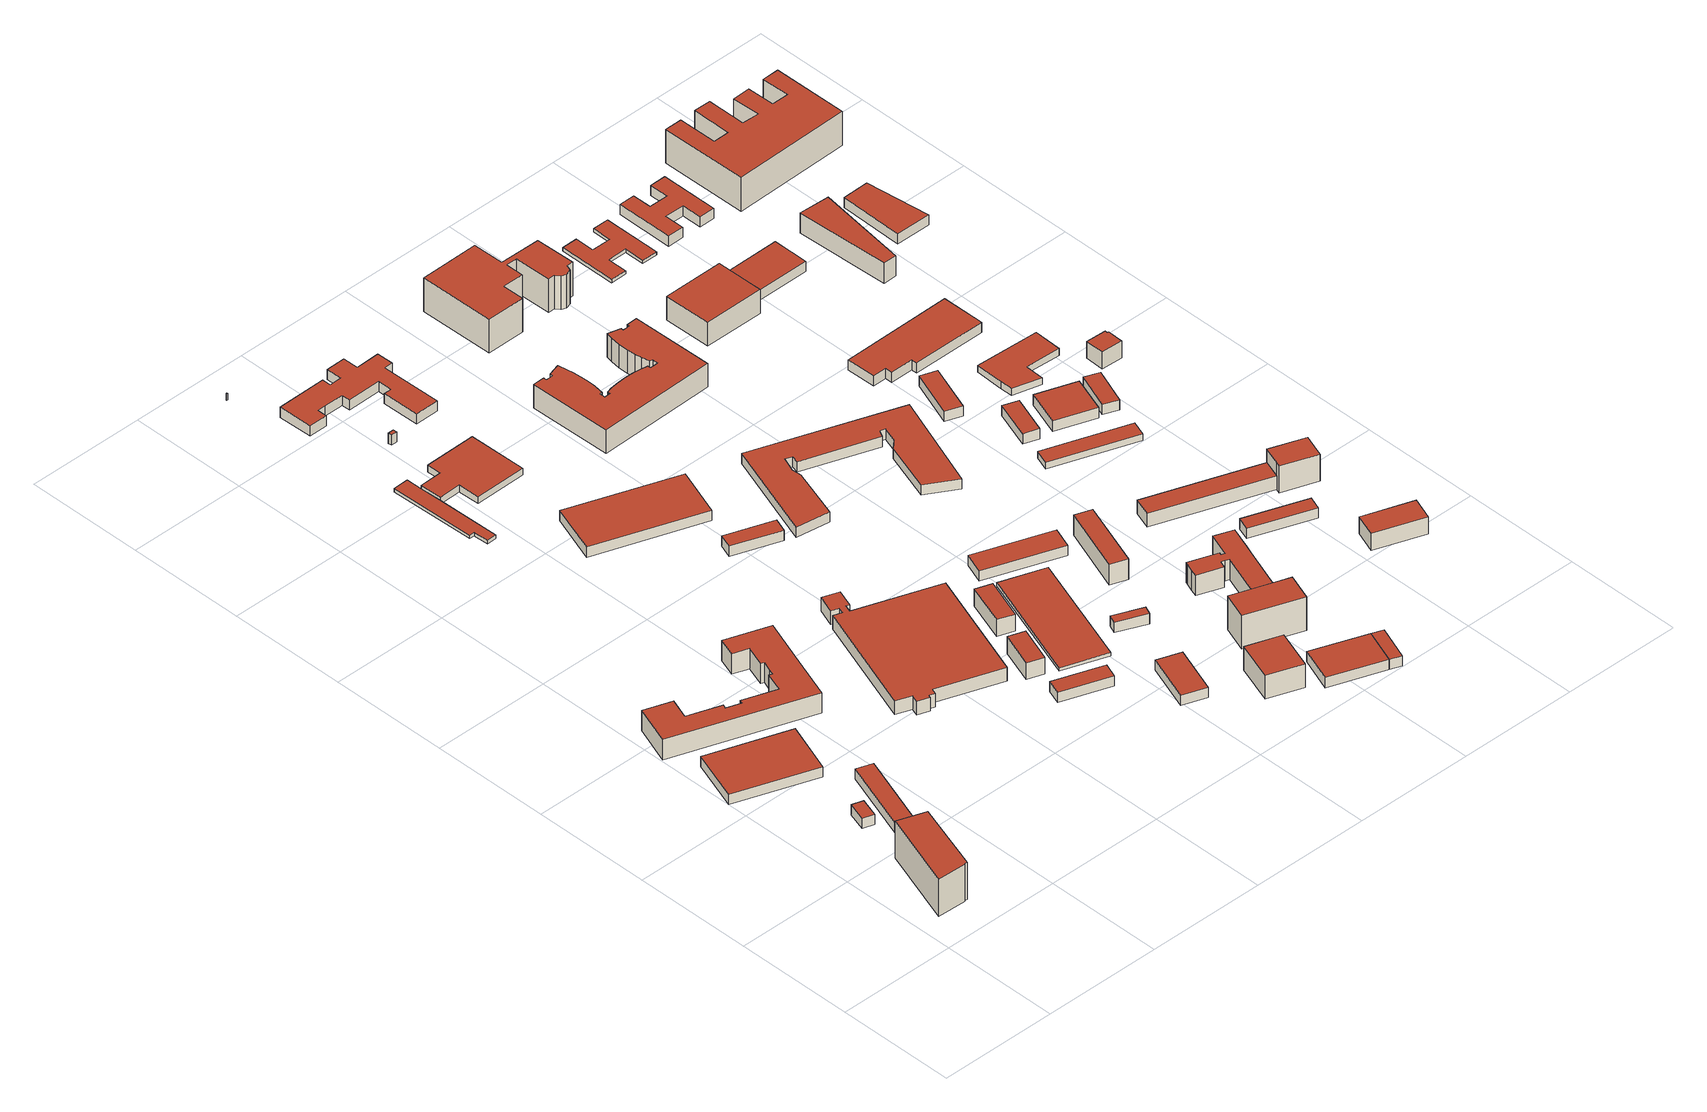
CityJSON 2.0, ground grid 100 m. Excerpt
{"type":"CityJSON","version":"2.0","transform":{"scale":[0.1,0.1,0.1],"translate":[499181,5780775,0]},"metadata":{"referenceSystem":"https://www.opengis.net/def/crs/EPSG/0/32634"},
"CityObjects":{
"building1":{"type":"Building","attributes":{"name":"ID_82","measuredHeight":33,"south_window_area_ratio":25,"walls_U_value":0.74,"west_window_area_ratio":25,"north_window_area_ratio":25,"air_change_rate":0.42,"heating_system":"Boiler","windows_U_value":2.85,"cooling_system":"Off","east_window_area_ratio":25},"geometry":[{"type":"MultiSurface","lod":"2","boundaries":[[[0,1,2,3,4,5]],[[6,7,8,9,10,11]],[[6,0,5,11]],[[7,1,0,6]],[[8,2,1,7]],[[9,3,2,8]],[[10,4,3,9]],[[11,5,4,10]]],"semantics":{"surfaces":[{"type":"RoofSurface"},{"type":"GroundSurface"},{"type":"WallSurface"}],"values":[0,1,2,2,2,2,2,2]}}]},
"building2":{"type":"Building","attributes":{"measuredHeight":9,"south_window_area_ratio":25,"walls_U_value":0.74,"west_window_area_ratio":25,"north_window_area_ratio":25,"air_change_rate":0.42,"heating_system":"Boiler","windows_U_value":2.85,"cooling_system":"Off","east_window_area_ratio":25},"geometry":[{"type":"MultiSurface","lod":"2","boundaries":[[[12,13,14,15]],[[16,17,18,19]],[[16,12,15,19]],[[17,13,12,16]],[[18,14,13,17]],[[19,15,14,18]]],"semantics":{"surfaces":[{"type":"RoofSurface"},{"type":"GroundSurface"},{"type":"WallSurface"}],"values":[0,1,2,2,2,2]}}]},
"building3":{"type":"Building","attributes":{"name":"ID_73","measuredHeight":9,"south_window_area_ratio":25,"walls_U_value":0.74,"west_window_area_ratio":25,"north_window_area_ratio":25,"air_change_rate":0.42,"heating_system":"Boiler","windows_U_value":2.85,"cooling_system":"Off","east_window_area_ratio":25},"geometry":[{"type":"MultiSurface","lod":"2","boundaries":[[[20,21,22,23]],[[24,25,26,27]],[[24,20,23,27]],[[25,21,20,24]],[[26,22,21,25]],[[27,23,22,26]]],"semantics":{"surfaces":[{"type":"RoofSurface"},{"type":"GroundSurface"},{"type":"WallSurface"}],"values":[0,1,2,2,2,2]}}]},
"building4":{"type":"Building","attributes":{"measuredHeight":9,"south_window_area_ratio":25,"walls_U_value":0.74,"west_window_area_ratio":25,"north_window_area_ratio":25,"air_change_rate":0.42,"heating_system":"Boiler","windows_U_value":2.85,"cooling_system":"Off","east_window_area_ratio":25},"geometry":[{"type":"MultiSurface","lod":"2","boundaries":[[[28,29,30,31]],[[32,33,34,35]],[[32,28,31,35]],[[33,29,28,32]],[[34,30,29,33]],[[35,31,30,34]]],"semantics":{"surfaces":[{"type":"RoofSurface"},{"type":"GroundSurface"},{"type":"WallSurface"}],"values":[0,1,2,2,2,2]}}]},
"building5":{"type":"Building","attributes":{"name":"ID_34","measuredHeight":18,"south_window_area_ratio":25,"walls_U_value":0.74,"west_window_area_ratio":25,"north_window_area_ratio":25,"air_change_rate":0.42,"heating_system":"Boiler","windows_U_value":2.85,"cooling_system":"Off","east_window_area_ratio":25},"geometry":[{"type":"MultiSurface","lod":"2","boundaries":[[[36,37,38,39,40,41,42,43,44,45,46,47,48,49,50,51,52,53,54,55]],[[56,57,58,59,60,61,62,63,64,65,66,67,68,69,70,71,72,73,74,75]],[[56,36,55,75]],[[57,37,36,56]],[[58,38,37,57]],[[59,39,38,58]],[[60,40,39,59]],[[61,41,40,60]],[[62,42,41,61]],[[63,43,42,62]],[[64,44,43,63]],[[65,45,44,64]],[[66,46,45,65]],[[67,47,46,66]],[[68,48,47,67]],[[69,49,48,68]],[[70,50,49,69]],[[71,51,50,70]],[[72,52,51,71]],[[73,53,52,72]],[[74,54,53,73]],[[75,55,54,74]]],"semantics":{"surfaces":[{"type":"RoofSurface"},{"type":"GroundSurface"},{"type":"WallSurface"}],"values":[0,1,2,2,2,2,2,2,2,2,2,2,2,2,2,2,2,2,2,2,2,2]}}]},
"building6":{"type":"Building","attributes":{"name":"ID_31","measuredHeight":3,"south_window_area_ratio":25,"walls_U_value":0.74,"west_window_area_ratio":25,"north_window_area_ratio":25,"air_change_rate":0.42,"heating_system":"Boiler","windows_U_value":2.85,"cooling_system":"Off","east_window_area_ratio":25},"geometry":[{"type":"MultiSurface","lod":"2","boundaries":[[[76,77,78,79,80,81,82,83]],[[84,85,86,87,88,89,90,91]],[[84,76,83,91]],[[85,77,76,84]],[[86,78,77,85]],[[87,79,78,86]],[[88,80,79,87]],[[89,81,80,88]],[[90,82,81,89]],[[91,83,82,90]]],"semantics":{"surfaces":[{"type":"RoofSurface"},{"type":"GroundSurface"},{"type":"WallSurface"}],"values":[0,1,2,2,2,2,2,2,2,2]}}]},
"building7":{"type":"Building","attributes":{"name":"ID_94","measuredHeight":12,"south_window_area_ratio":25,"walls_U_value":0.74,"west_window_area_ratio":25,"north_window_area_ratio":25,"air_change_rate":0.42,"heating_system":"Boiler","windows_U_value":2.85,"cooling_system":"Off","east_window_area_ratio":25},"geometry":[{"type":"MultiSurface","lod":"2","boundaries":[[[92,93,94,95,96,97,98,99,100,101,102,103,104,105,106,107,108,109]],[[110,111,112,113,114,115,116,117,118,119,120,121,122,123,124,125,126,127]],[[110,92,109,127]],[[111,93,92,110]],[[112,94,93,111]],[[113,95,94,112]],[[114,96,95,113]],[[115,97,96,114]],[[116,98,97,115]],[[117,99,98,116]],[[118,100,99,117]],[[119,101,100,118]],[[120,102,101,119]],[[121,103,102,120]],[[122,104,103,121]],[[123,105,104,122]],[[124,106,105,123]],[[125,107,106,124]],[[126,108,107,125]],[[127,109,108,126]]],"semantics":{"surfaces":[{"type":"RoofSurface"},{"type":"GroundSurface"},{"type":"WallSurface"}],"values":[0,1,2,2,2,2,2,2,2,2,2,2,2,2,2,2,2,2,2,2]}}]},
"building8":{"type":"Building","attributes":{"measuredHeight":6,"south_window_area_ratio":25,"walls_U_value":0.74,"west_window_area_ratio":25,"north_window_area_ratio":25,"air_change_rate":0.42,"heating_system":"Boiler","windows_U_value":2.85,"cooling_system":"Off","east_window_area_ratio":25},"geometry":[{"type":"MultiSurface","lod":"2","boundaries":[[[128,129,130,131]],[[132,133,134,135]],[[132,128,131,135]],[[133,129,128,132]],[[134,130,129,133]],[[135,131,130,134]]],"semantics":{"surfaces":[{"type":"RoofSurface"},{"type":"GroundSurface"},{"type":"WallSurface"}],"values":[0,1,2,2,2,2]}}]},
"building9":{"type":"Building","attributes":{"name":"ID_30","measuredHeight":6,"south_window_area_ratio":25,"walls_U_value":0.74,"west_window_area_ratio":25,"north_window_area_ratio":25,"air_change_rate":0.42,"heating_system":"Boiler","windows_U_value":2.85,"cooling_system":"Off","east_window_area_ratio":25},"geometry":[{"type":"MultiSurface","lod":"2","boundaries":[[[136,137,138,139,140,141,142,143]],[[144,145,146,147,148,149,85,84]],[[144,136,143,84]],[[145,137,136,144]],[[146,138,137,145]],[[147,139,138,146]],[[148,140,139,147]],[[149,141,140,148]],[[85,142,141,149]],[[84,143,142,85]]],"semantics":{"surfaces":[{"type":"RoofSurface"},{"type":"GroundSurface"},{"type":"WallSurface"}],"values":[0,1,2,2,2,2,2,2,2,2]}}]},
"building10":{"type":"Building","attributes":{"name":"ID_95","measuredHeight":9,"south_window_area_ratio":25,"walls_U_value":0.74,"west_window_area_ratio":25,"north_window_area_ratio":25,"air_change_rate":0.42,"heating_system":"Boiler","windows_U_value":2.85,"cooling_system":"Off","east_window_area_ratio":25},"geometry":[{"type":"MultiSurface","lod":"2","boundaries":[[[150,151,152,153]],[[154,155,156,157]],[[154,150,153,157]],[[155,151,150,154]],[[156,152,151,155]],[[157,153,152,156]]],"semantics":{"surfaces":[{"type":"RoofSurface"},{"type":"GroundSurface"},{"type":"WallSurface"}],"values":[0,1,2,2,2,2]}}]},
"building11":{"type":"Building","attributes":{"measuredHeight":9,"south_window_area_ratio":25,"walls_U_value":0.74,"west_window_area_ratio":25,"north_window_area_ratio":25,"air_change_rate":0.42,"heating_system":"Boiler","windows_U_value":2.85,"cooling_system":"Off","east_window_area_ratio":25},"geometry":[{"type":"MultiSurface","lod":"2","boundaries":[[[158,159,160,161]],[[162,163,164,165]],[[162,158,161,165]],[[163,159,158,162]],[[164,160,159,163]],[[165,161,160,164]]],"semantics":{"surfaces":[{"type":"RoofSurface"},{"type":"GroundSurface"},{"type":"WallSurface"}],"values":[0,1,2,2,2,2]}}]},
"building12":{"type":"Building","attributes":{"measuredHeight":15,"south_window_area_ratio":25,"walls_U_value":0.74,"west_window_area_ratio":25,"north_window_area_ratio":25,"air_change_rate":0.42,"heating_system":"Boiler","windows_U_value":2.85,"cooling_system":"Off","east_window_area_ratio":25},"geometry":[{"type":"MultiSurface","lod":"2","boundaries":[[[166,167,168,169]],[[170,171,172,173]],[[170,166,169,173]],[[171,167,166,170]],[[172,168,167,171]],[[173,169,168,172]]],"semantics":{"surfaces":[{"type":"RoofSurface"},{"type":"GroundSurface"},{"type":"WallSurface"}],"values":[0,1,2,2,2,2]}}]},
"building13":{"type":"Building","attributes":{"measuredHeight":9,"south_window_area_ratio":25,"walls_U_value":0.74,"west_window_area_ratio":25,"north_window_area_ratio":25,"air_change_rate":0.42,"heating_system":"Boiler","windows_U_value":2.85,"cooling_system":"Off","east_window_area_ratio":25},"geometry":[{"type":"MultiSurface","lod":"2","boundaries":[[[174,175,176,177]],[[178,179,180,181]],[[178,174,177,181]],[[179,175,174,178]],[[180,176,175,179]],[[181,177,176,180]]],"semantics":{"surfaces":[{"type":"RoofSurface"},{"type":"GroundSurface"},{"type":"WallSurface"}],"values":[0,1,2,2,2,2]}}]},
"building14":{"type":"Building","attributes":{"name":"ID_25","measuredHeight":9,"south_window_area_ratio":25,"walls_U_value":0.74,"west_window_area_ratio":25,"north_window_area_ratio":25,"air_change_rate":0.42,"heating_system":"Boiler","windows_U_value":2.85,"cooling_system":"Off","east_window_area_ratio":25},"geometry":[{"type":"MultiSurface","lod":"2","boundaries":[[[182,183,184,185,186,187,188,189,190,191,192,193,194,195,196,197,198,199,200,201,202]],[[203,204,205,206,207,208,209,210,211,212,213,214,215,216,217,218,219,220,221,222,223]],[[203,182,202,223]],[[204,183,182,203]],[[205,184,183,204]],[[206,185,184,205]],[[207,186,185,206]],[[208,187,186,207]],[[209,188,187,208]],[[210,189,188,209]],[[211,190,189,210]],[[212,191,190,211]],[[213,192,191,212]],[[214,193,192,213]],[[215,194,193,214]],[[216,195,194,215]],[[217,196,195,216]],[[218,197,196,217]],[[219,198,197,218]],[[220,199,198,219]],[[221,200,199,220]],[[222,201,200,221]],[[223,202,201,222]]],"semantics":{"surfaces":[{"type":"RoofSurface"},{"type":"GroundSurface"},{"type":"WallSurface"}],"values":[0,1,2,2,2,2,2,2,2,2,2,2,2,2,2,2,2,2,2,2,2,2,2]}}]},
"building15":{"type":"Building","attributes":{"measuredHeight":9,"south_window_area_ratio":25,"walls_U_value":0.74,"west_window_area_ratio":25,"north_window_area_ratio":25,"air_change_rate":0.42,"heating_system":"Boiler","windows_U_value":2.85,"cooling_system":"Off","east_window_area_ratio":25},"geometry":[{"type":"MultiSurface","lod":"2","boundaries":[[[224,225,226,227]],[[228,229,230,231]],[[228,224,227,231]],[[229,225,224,228]],[[230,226,225,229]],[[231,227,226,230]]],"semantics":{"surfaces":[{"type":"RoofSurface"},{"type":"GroundSurface"},{"type":"WallSurface"}],"values":[0,1,2,2,2,2]}}]},
"building16":{"type":"Building","attributes":{"measuredHeight":15,"south_window_area_ratio":25,"walls_U_value":0.74,"west_window_area_ratio":25,"north_window_area_ratio":25,"air_change_rate":0.42,"heating_system":"Boiler","windows_U_value":2.85,"cooling_system":"Off","east_window_area_ratio":25},"geometry":[{"type":"MultiSurface","lod":"2","boundaries":[[[232,233,234,235]],[[236,237,238,239]],[[236,232,235,239]],[[237,233,232,236]],[[238,234,233,237]],[[239,235,234,238]]],"semantics":{"surfaces":[{"type":"RoofSurface"},{"type":"GroundSurface"},{"type":"WallSurface"}],"values":[0,1,2,2,2,2]}}]},
"building17":{"type":"Building","attributes":{"name":"ID_97","measuredHeight":9,"south_window_area_ratio":25,"walls_U_value":0.74,"west_window_area_ratio":25,"north_window_area_ratio":25,"air_change_rate":0.42,"heating_system":"Boiler","windows_U_value":2.85,"cooling_system":"Off","east_window_area_ratio":25},"geometry":[{"type":"MultiSurface","lod":"2","boundaries":[[[240,241,242,243]],[[244,245,246,247]],[[244,240,243,247]],[[245,241,240,244]],[[246,242,241,245]],[[247,243,242,246]]],"semantics":{"surfaces":[{"type":"RoofSurface"},{"type":"GroundSurface"},{"type":"WallSurface"}],"values":[0,1,2,2,2,2]}}]},
"building18":{"type":"Building","attributes":{"name":"ID_63","measuredHeight":3,"south_window_area_ratio":25,"walls_U_value":0.74,"west_window_area_ratio":25,"north_window_area_ratio":25,"air_change_rate":0.42,"heating_system":"Boiler","windows_U_value":2.85,"cooling_system":"Off","east_window_area_ratio":25},"geometry":[{"type":"MultiSurface","lod":"2","boundaries":[[[248,249,250,251]],[[252,253,254,255]],[[252,248,251,255]],[[253,249,248,252]],[[254,250,249,253]],[[255,251,250,254]]],"semantics":{"surfaces":[{"type":"RoofSurface"},{"type":"GroundSurface"},{"type":"WallSurface"}],"values":[0,1,2,2,2,2]}}]},
"building19":{"type":"Building","attributes":{"name":"ID_0","measuredHeight":21,"south_window_area_ratio":25,"walls_U_value":0.35,"west_window_area_ratio":25,"north_window_area_ratio":25,"air_change_rate":0.42,"heating_system":"Boiler","windows_U_value":1.2,"cooling_system":"Off","east_window_area_ratio":25},"geometry":[{"type":"MultiSurface","lod":"2","boundaries":[[[256,257,258,259]],[[260,261,262,263]],[[260,256,259,263]],[[261,257,256,260]],[[262,258,257,261]],[[263,259,258,262]]],"semantics":{"surfaces":[{"type":"RoofSurface"},{"type":"GroundSurface"},{"type":"WallSurface"}],"values":[0,1,2,2,2,2]}}]},
"building20":{"type":"Building","attributes":{"name":"ID_76","measuredHeight":9,"south_window_area_ratio":25,"walls_U_value":0.74,"west_window_area_ratio":25,"north_window_area_ratio":25,"air_change_rate":0.42,"heating_system":"Boiler","windows_U_value":2.85,"cooling_system":"Off","east_window_area_ratio":25},"geometry":[{"type":"MultiSurface","lod":"2","boundaries":[[[264,265,266,267]],[[268,269,270,271]],[[268,264,267,271]],[[269,265,264,268]],[[270,266,265,269]],[[271,267,266,270]]],"semantics":{"surfaces":[{"type":"RoofSurface"},{"type":"GroundSurface"},{"type":"WallSurface"}],"values":[0,1,2,2,2,2]}}]},
"building21":{"type":"Building","attributes":{"name":"ID_64","measuredHeight":9,"south_window_area_ratio":25,"walls_U_value":0.74,"west_window_area_ratio":25,"north_window_area_ratio":25,"air_change_rate":0.42,"heating_system":"Boiler","windows_U_value":2.85,"cooling_system":"Off","east_window_area_ratio":25},"geometry":[{"type":"MultiSurface","lod":"2","boundaries":[[[272,273,274,275]],[[276,277,278,279]],[[276,272,275,279]],[[277,273,272,276]],[[278,274,273,277]],[[279,275,274,278]]],"semantics":{"surfaces":[{"type":"RoofSurface"},{"type":"GroundSurface"},{"type":"WallSurface"}],"values":[0,1,2,2,2,2]}}]},
"building22":{"type":"Building","attributes":{"measuredHeight":9,"south_window_area_ratio":25,"walls_U_value":0.74,"west_window_area_ratio":25,"north_window_area_ratio":25,"air_change_rate":0.42,"heating_system":"Boiler","windows_U_value":2.85,"cooling_system":"Off","east_window_area_ratio":25},"geometry":[{"type":"MultiSurface","lod":"2","boundaries":[[[280,281,282,283]],[[284,285,286,287]],[[284,280,283,287]],[[285,281,280,284]],[[286,282,281,285]],[[287,283,282,286]]],"semantics":{"surfaces":[{"type":"RoofSurface"},{"type":"GroundSurface"},{"type":"WallSurface"}],"values":[0,1,2,2,2,2]}}]},
"building23":{"type":"Building","attributes":{"name":"ID_35","measuredHeight":30,"south_window_area_ratio":25,"walls_U_value":0.74,"west_window_area_ratio":25,"north_window_area_ratio":25,"air_change_rate":0.42,"heating_system":"Boiler","windows_U_value":2.85,"cooling_system":"Off","east_window_area_ratio":25},"geometry":[{"type":"MultiSurface","lod":"2","boundaries":[[[288,289,290,291,292,293]],[[294,295,296,297,298,299]],[[294,288,293,299]],[[295,289,288,294]],[[296,290,289,295]],[[297,291,290,296]],[[298,292,291,297]],[[299,293,292,298]]],"semantics":{"surfaces":[{"type":"RoofSurface"},{"type":"GroundSurface"},{"type":"WallSurface"}],"values":[0,1,2,2,2,2,2,2]}}]},
"building24":{"type":"Building","attributes":{"name":"ID_26","measuredHeight":21,"south_window_area_ratio":25,"walls_U_value":0.74,"west_window_area_ratio":25,"north_window_area_ratio":25,"air_change_rate":0.42,"heating_system":"Boiler","windows_U_value":2.85,"cooling_system":"Off","east_window_area_ratio":25},"geometry":[{"type":"MultiSurface","lod":"2","boundaries":[[[300,301,302,303,304,305,306,307,308,309,310,311,312,313,314,315,316,317,318,319,320,321,322,323,324,325,326,327,328,329,330,331,332,333,334,335,336,337,338,339]],[[340,341,342,343,344,345,346,347,348,349,350,351,352,353,354,355,356,357,358,359,360,361,362,363,364,365,366,367,368,369,370,371,372,373,374,375,376,377,378,379]],[[340,300,339,379]],[[341,301,300,340]],[[342,302,301,341]],[[343,303,302,342]],[[344,304,303,343]],[[345,305,304,344]],[[346,306,305,345]],[[347,307,306,346]],[[348,308,307,347]],[[349,309,308,348]],[[350,310,309,349]],[[351,311,310,350]],[[352,312,311,351]],[[353,313,312,352]],[[354,314,313,353]],[[355,315,314,354]],[[356,316,315,355]],[[357,317,316,356]],[[358,318,317,357]],[[359,319,318,358]],[[360,320,319,359]],[[361,321,320,360]],[[362,322,321,361]],[[363,323,322,362]],[[364,324,323,363]],[[365,325,324,364]],[[366,326,325,365]],[[367,327,326,366]],[[368,328,327,367]],[[369,329,328,368]],[[370,330,329,369]],[[371,331,330,370]],[[372,332,331,371]],[[373,333,332,372]],[[374,334,333,373]],[[375,335,334,374]],[[376,336,335,375]],[[377,337,336,376]],[[378,338,337,377]],[[379,339,338,378]]],"semantics":{"surfaces":[{"type":"RoofSurface"},{"type":"GroundSurface"},{"type":"WallSurface"}],"values":[0,1,2,2,2,2,2,2,2,2,2,2,2,2,2,2,2,2,2,2,2,2,2,2,2,2,2,2,2,2,2,2,2,2,2,2,2,2,2,2,2,2]}}]},
"building25":{"type":"Building","attributes":{"name":"ID_20","measuredHeight":9,"south_window_area_ratio":25,"walls_U_value":0.74,"west_window_area_ratio":25,"north_window_area_ratio":25,"air_change_rate":0.42,"heating_system":"Boiler","windows_U_value":2.85,"cooling_system":"Off","east_window_area_ratio":25},"geometry":[{"type":"MultiSurface","lod":"2","boundaries":[[[380,381,382,383,384,385,386,387,388,389,390,391,392,393,394,395]],[[396,397,398,399,400,401,402,403,404,405,406,407,408,409,410,411]],[[396,380,395,411]],[[397,381,380,396]],[[398,382,381,397]],[[399,383,382,398]],[[400,384,383,399]],[[401,385,384,400]],[[402,386,385,401]],[[403,387,386,402]],[[404,388,387,403]],[[405,389,388,404]],[[406,390,389,405]],[[407,391,390,406]],[[408,392,391,407]],[[409,393,392,408]],[[410,394,393,409]],[[411,395,394,410]]],"semantics":{"surfaces":[{"type":"RoofSurface"},{"type":"GroundSurface"},{"type":"WallSurface"}],"values":[0,1,2,2,2,2,2,2,2,2,2,2,2,2,2,2,2,2]}}]},
"building26":{"type":"Building","attributes":{"name":"ID_40","measuredHeight":18,"south_window_area_ratio":25,"walls_U_value":0.74,"west_window_area_ratio":25,"north_window_area_ratio":25,"air_change_rate":0.42,"heating_system":"Boiler","windows_U_value":2.85,"cooling_system":"Off","east_window_area_ratio":25},"geometry":[{"type":"MultiSurface","lod":"2","boundaries":[[[412,413,414,415]],[[416,417,418,419]],[[416,412,415,419]],[[417,413,412,416]],[[418,414,413,417]],[[419,415,414,418]]],"semantics":{"surfaces":[{"type":"RoofSurface"},{"type":"GroundSurface"},{"type":"WallSurface"}],"values":[0,1,2,2,2,2]}}]},
"building27":{"type":"Building","attributes":{"name":"ID_91","measuredHeight":9,"south_window_area_ratio":25,"walls_U_value":0.74,"west_window_area_ratio":25,"north_window_area_ratio":25,"air_change_rate":0.42,"heating_system":"Boiler","windows_U_value":2.85,"cooling_system":"Off","east_window_area_ratio":25},"geometry":[{"type":"MultiSurface","lod":"2","boundaries":[[[280,420,421,281]],[[284,422,423,285]],[[284,280,281,285]],[[422,420,280,284]],[[423,421,420,422]],[[285,281,421,423]]],"semantics":{"surfaces":[{"type":"RoofSurface"},{"type":"GroundSurface"},{"type":"WallSurface"}],"values":[0,1,2,2,2,2]}}]},
"building28":{"type":"Building","attributes":{"name":"ID_38","measuredHeight":18,"south_window_area_ratio":25,"walls_U_value":0.74,"west_window_area_ratio":25,"north_window_area_ratio":25,"air_change_rate":0.42,"heating_system":"Boiler","windows_U_value":2.85,"cooling_system":"Off","east_window_area_ratio":25},"geometry":[{"type":"MultiSurface","lod":"2","boundaries":[[[424,425,426,427,428,429,430,431,432,433,434,435,436,437,438,439,440]],[[441,442,443,444,445,446,447,448,449,450,451,452,453,454,455,456,457]],[[441,424,440,457]],[[442,425,424,441]],[[443,426,425,442]],[[444,427,426,443]],[[445,428,427,444]],[[446,429,428,445]],[[447,430,429,446]],[[448,431,430,447]],[[449,432,431,448]],[[450,433,432,449]],[[451,434,433,450]],[[452,435,434,451]],[[453,436,435,452]],[[454,437,436,453]],[[455,438,437,454]],[[456,439,438,455]],[[457,440,439,456]]],"semantics":{"surfaces":[{"type":"RoofSurface"},{"type":"GroundSurface"},{"type":"WallSurface"}],"values":[0,1,2,2,2,2,2,2,2,2,2,2,2,2,2,2,2,2,2]}}]},
"building29":{"type":"Building","attributes":{"measuredHeight":30,"south_window_area_ratio":25,"walls_U_value":0.74,"west_window_area_ratio":25,"north_window_area_ratio":25,"air_change_rate":0.42,"heating_system":"Boiler","windows_U_value":2.85,"cooling_system":"Off","east_window_area_ratio":25},"geometry":[{"type":"MultiSurface","lod":"2","boundaries":[[[458,459,460,461,462,463,464,465,466,467,468,469,470,471,472,473,474]],[[475,476,477,478,479,480,481,482,483,484,485,486,487,488,489,490,491]],[[475,458,474,491]],[[476,459,458,475]],[[477,460,459,476]],[[478,461,460,477]],[[479,462,461,478]],[[480,463,462,479]],[[481,464,463,480]],[[482,465,464,481]],[[483,466,465,482]],[[484,467,466,483]],[[485,468,467,484]],[[486,469,468,485]],[[487,470,469,486]],[[488,471,470,487]],[[489,472,471,488]],[[490,473,472,489]],[[491,474,473,490]]],"semantics":{"surfaces":[{"type":"RoofSurface"},{"type":"GroundSurface"},{"type":"WallSurface"}],"values":[0,1,2,2,2,2,2,2,2,2,2,2,2,2,2,2,2,2,2]}}]},
"building30":{"type":"Building","attributes":{"name":"ID_23","measuredHeight":12,"south_window_area_ratio":25,"walls_U_value":0.74,"west_window_area_ratio":25,"north_window_area_ratio":25,"air_change_rate":0.42,"heating_system":"Boiler","windows_U_value":2.85,"cooling_system":"Off","east_window_area_ratio":25},"geometry":[{"type":"MultiSurface","lod":"2","boundaries":[[[492,493,494,495]],[[496,497,498,499]],[[496,492,495,499]],[[497,493,492,496]],[[498,494,493,497]],[[499,495,494,498]]],"semantics":{"surfaces":[{"type":"RoofSurface"},{"type":"GroundSurface"},{"type":"WallSurface"}],"values":[0,1,2,2,2,2]}}]},
"building31":{"type":"Building","attributes":{"name":"ID_60","measuredHeight":9,"south_window_area_ratio":25,"walls_U_value":0.74,"west_window_area_ratio":25,"north_window_area_ratio":25,"air_change_rate":0.42,"heating_system":"Boiler","windows_U_value":2.85,"cooling_system":"Off","east_window_area_ratio":25},"geometry":[{"type":"MultiSurface","lod":"2","boundaries":[[[500,501,502,503]],[[504,505,506,507]],[[504,500,503,507]],[[505,501,500,504]],[[506,502,501,505]],[[507,503,502,506]]],"semantics":{"surfaces":[{"type":"RoofSurface"},{"type":"GroundSurface"},{"type":"WallSurface"}],"values":[0,1,2,2,2,2]}}]},
"building32":{"type":"Building","attributes":{"name":"ID_67","measuredHeight":9,"south_window_area_ratio":25,"walls_U_value":0.74,"west_window_area_ratio":25,"north_window_area_ratio":25,"air_change_rate":0.42,"heating_system":"Boiler","windows_U_value":2.85,"cooling_system":"Off","east_window_area_ratio":25},"geometry":[{"type":"MultiSurface","lod":"2","boundaries":[[[508,509,510,511]],[[512,513,514,515]],[[512,508,511,515]],[[513,509,508,512]],[[514,510,509,513]],[[515,511,510,514]]],"semantics":{"surfaces":[{"type":"RoofSurface"},{"type":"GroundSurface"},{"type":"WallSurface"}],"values":[0,1,2,2,2,2]}}]},
"building33":{"type":"Building","attributes":{"measuredHeight":9,"south_window_area_ratio":25,"walls_U_value":0.74,"west_window_area_ratio":25,"north_window_area_ratio":25,"air_change_rate":0.42,"heating_system":"Boiler","windows_U_value":2.85,"cooling_system":"Off","east_window_area_ratio":25},"geometry":[{"type":"MultiSurface","lod":"2","boundaries":[[[516,517,518,519]],[[520,521,522,523]],[[520,516,519,523]],[[521,517,516,520]],[[522,518,517,521]],[[523,519,518,522]]],"semantics":{"surfaces":[{"type":"RoofSurface"},{"type":"GroundSurface"},{"type":"WallSurface"}],"values":[0,1,2,2,2,2]}}]},
"building34":{"type":"Building","attributes":{"measuredHeight":6,"south_window_area_ratio":25,"walls_U_value":0.74,"west_window_area_ratio":25,"north_window_area_ratio":25,"air_change_rate":0.42,"heating_system":"Boiler","windows_U_value":2.85,"cooling_system":"Off","east_window_area_ratio":25},"geometry":[{"type":"MultiSurface","lod":"2","boundaries":[[[524,525,526,527]],[[528,529,530,531]],[[528,524,527,531]],[[529,525,524,528]],[[530,526,525,529]],[[531,527,526,530]]],"semantics":{"surfaces":[{"type":"RoofSurface"},{"type":"GroundSurface"},{"type":"WallSurface"}],"values":[0,1,2,2,2,2]}}]},
"building35":{"type":"Building","attributes":{"measuredHeight":21,"south_window_area_ratio":25,"walls_U_value":0.74,"west_window_area_ratio":25,"north_window_area_ratio":25,"air_change_rate":0.42,"heating_system":"Boiler","windows_U_value":2.85,"cooling_system":"Off","east_window_area_ratio":25},"geometry":[{"type":"MultiSurface","lod":"2","boundaries":[[[532,533,534,535,536]],[[537,538,539,540,541]],[[537,532,536,541]],[[538,533,532,537]],[[539,534,533,538]],[[540,535,534,539]],[[541,536,535,540]]],"semantics":{"surfaces":[{"type":"RoofSurface"},{"type":"GroundSurface"},{"type":"WallSurface"}],"values":[0,1,2,2,2,2,2]}}]},
"building36":{"type":"Building","attributes":{"name":"ID_65","measuredHeight":15,"south_window_area_ratio":25,"walls_U_value":0.74,"west_window_area_ratio":25,"north_window_area_ratio":25,"air_change_rate":0.42,"heating_system":"Boiler","windows_U_value":2.85,"cooling_system":"Off","east_window_area_ratio":25},"geometry":[{"type":"MultiSurface","lod":"2","boundaries":[[[542,543,544,545]],[[546,547,548,549]],[[546,542,545,549]],[[547,543,542,546]],[[548,544,543,547]],[[549,545,544,548]]],"semantics":{"surfaces":[{"type":"RoofSurface"},{"type":"GroundSurface"},{"type":"WallSurface"}],"values":[0,1,2,2,2,2]}}]},
"building37":{"type":"Building","attributes":{"name":"ID_37","measuredHeight":3,"south_window_area_ratio":25,"walls_U_value":0.74,"west_window_area_ratio":25,"north_window_area_ratio":25,"air_change_rate":0.42,"heating_system":"Boiler","windows_U_value":2.85,"cooling_system":"Off","east_window_area_ratio":25},"geometry":[{"type":"MultiSurface","lod":"2","boundaries":[[[550,551,552,553,554,555,556,557,558,559,560,561]],[[562,563,564,565,566,567,568,569,570,571,572,573]],[[562,550,561,573]],[[563,551,550,562]],[[564,552,551,563]],[[565,553,552,564]],[[566,554,553,565]],[[567,555,554,566]],[[568,556,555,567]],[[569,557,556,568]],[[570,558,557,569]],[[571,559,558,570]],[[572,560,559,571]],[[573,561,560,572]]],"semantics":{"surfaces":[{"type":"RoofSurface"},{"type":"GroundSurface"},{"type":"WallSurface"}],"values":[0,1,2,2,2,2,2,2,2,2,2,2,2,2]}}]},
"building38":{"type":"Building","attributes":{"name":"ID_72","measuredHeight":9,"south_window_area_ratio":25,"walls_U_value":0.74,"west_window_area_ratio":25,"north_window_area_ratio":25,"air_change_rate":0.42,"heating_system":"Boiler","windows_U_value":2.85,"cooling_system":"Off","east_window_area_ratio":25},"geometry":[{"type":"MultiSurface","lod":"2","boundaries":[[[574,575,576,577]],[[578,579,580,581]],[[578,574,577,581]],[[579,575,574,578]],[[580,576,575,579]],[[581,577,576,580]]],"semantics":{"surfaces":[{"type":"RoofSurface"},{"type":"GroundSurface"},{"type":"WallSurface"}],"values":[0,1,2,2,2,2]}}]},
"building39":{"type":"Building","attributes":{"measuredHeight":9,"south_window_area_ratio":25,"walls_U_value":0.74,"west_window_area_ratio":25,"north_window_area_ratio":25,"air_change_rate":0.42,"heating_system":"Boiler","windows_U_value":2.85,"cooling_system":"Off","east_window_area_ratio":25},"geometry":[{"type":"MultiSurface","lod":"2","boundaries":[[[582,583,584,585,586,587,588,589]],[[590,591,592,593,594,595,596,597]],[[590,582,589,597]],[[591,583,582,590]],[[592,584,583,591]],[[593,585,584,592]],[[594,586,585,593]],[[595,587,586,594]],[[596,588,587,595]],[[597,589,588,596]]],"semantics":{"surfaces":[{"type":"RoofSurface"},{"type":"GroundSurface"},{"type":"WallSurface"}],"values":[0,1,2,2,2,2,2,2,2,2]}}]},
"building40":{"type":"Building","attributes":{"name":"ID_21","measuredHeight":24,"south_window_area_ratio":25,"walls_U_value":0.74,"west_window_area_ratio":25,"north_window_area_ratio":25,"air_change_rate":0.42,"heating_system":"Boiler","windows_U_value":2.85,"cooling_system":"Off","east_window_area_ratio":25},"geometry":[{"type":"MultiSurface","lod":"2","boundaries":[[[598,599,600,601,602,603]],[[604,605,606,607,496,499]],[[604,598,603,499]],[[605,599,598,604]],[[606,600,599,605]],[[607,601,600,606]],[[496,602,601,607]],[[499,603,602,496]]],"semantics":{"surfaces":[{"type":"RoofSurface"},{"type":"GroundSurface"},{"type":"WallSurface"}],"values":[0,1,2,2,2,2,2,2]}}]},
"building41":{"type":"Building","attributes":{"measuredHeight":9,"south_window_area_ratio":25,"walls_U_value":0.74,"west_window_area_ratio":25,"north_window_area_ratio":25,"air_change_rate":0.42,"heating_system":"Boiler","windows_U_value":2.85,"cooling_system":"Off","east_window_area_ratio":25},"geometry":[{"type":"MultiSurface","lod":"2","boundaries":[[[608,609,610,611]],[[612,613,614,615]],[[612,608,611,615]],[[613,609,608,612]],[[614,610,609,613]],[[615,611,610,614]]],"semantics":{"surfaces":[{"type":"RoofSurface"},{"type":"GroundSurface"},{"type":"WallSurface"}],"values":[0,1,2,2,2,2]}}]},
"building42":{"type":"Building","attributes":{"measuredHeight":9,"south_window_area_ratio":25,"walls_U_value":0.74,"west_window_area_ratio":25,"north_window_area_ratio":25,"air_change_rate":0.42,"heating_system":"Boiler","windows_U_value":2.85,"cooling_system":"Off","east_window_area_ratio":25},"geometry":[{"type":"MultiSurface","lod":"2","boundaries":[[[616,617,618,619]],[[620,621,537,541]],[[620,616,619,541]],[[621,617,616,620]],[[537,618,617,621]],[[541,619,618,537]]],"semantics":{"surfaces":[{"type":"RoofSurface"},{"type":"GroundSurface"},{"type":"WallSurface"}],"values":[0,1,2,2,2,2]}}]},
"building43":{"type":"Building","attributes":{"name":"ID_10","measuredHeight":6,"south_window_area_ratio":25,"walls_U_value":0.74,"west_window_area_ratio":25,"north_window_area_ratio":25,"air_change_rate":0.42,"heating_system":"Boiler","windows_U_value":2.85,"cooling_system":"Off","east_window_area_ratio":25},"geometry":[{"type":"MultiSurface","lod":"2","boundaries":[[[622,623,624,625,626,627,628]],[[629,630,631,632,633,634,635]],[[629,622,628,635]],[[630,623,622,629]],[[631,624,623,630]],[[632,625,624,631]],[[633,626,625,632]],[[634,627,626,633]],[[635,628,627,634]]],"semantics":{"surfaces":[{"type":"RoofSurface"},{"type":"GroundSurface"},{"type":"WallSurface"}],"values":[0,1,2,2,2,2,2,2,2]}}]},
"building44":{"type":"Building","attributes":{"name":"ID_39","measuredHeight":9,"south_window_area_ratio":25,"walls_U_value":0.74,"west_window_area_ratio":25,"north_window_area_ratio":25,"air_change_rate":0.42,"heating_system":"Boiler","windows_U_value":2.85,"cooling_system":"Off","east_window_area_ratio":25},"geometry":[{"type":"MultiSurface","lod":"2","boundaries":[[[636,637,638,639,640,641,642,643,644,645,646,647]],[[648,649,650,651,652,653,654,655,656,657,658,659]],[[648,636,647,659]],[[649,637,636,648]],[[650,638,637,649]],[[651,639,638,650]],[[652,640,639,651]],[[653,641,640,652]],[[654,642,641,653]],[[655,643,642,654]],[[656,644,643,655]],[[657,645,644,656]],[[658,646,645,657]],[[659,647,646,658]]],"semantics":{"surfaces":[{"type":"RoofSurface"},{"type":"GroundSurface"},{"type":"WallSurface"}],"values":[0,1,2,2,2,2,2,2,2,2,2,2,2,2]}}]},
"building45":{"type":"Building","attributes":{"name":"ID_89","measuredHeight":15,"south_window_area_ratio":25,"walls_U_value":0.74,"west_window_area_ratio":25,"north_window_area_ratio":25,"air_change_rate":0.42,"heating_system":"Boiler","windows_U_value":2.85,"cooling_system":"Off","east_window_area_ratio":25},"geometry":[{"type":"MultiSurface","lod":"2","boundaries":[[[660,661,662,663,664,665]],[[666,667,668,669,670,671]],[[666,660,665,671]],[[667,661,660,666]],[[668,662,661,667]],[[669,663,662,668]],[[670,664,663,669]],[[671,665,664,670]]],"semantics":{"surfaces":[{"type":"RoofSurface"},{"type":"GroundSurface"},{"type":"WallSurface"}],"values":[0,1,2,2,2,2,2,2]}}]},
"building46":{"type":"Building","attributes":{"name":"ID_27","measuredHeight":18,"south_window_area_ratio":25,"walls_U_value":0.74,"west_window_area_ratio":25,"north_window_area_ratio":25,"air_change_rate":0.42,"heating_system":"Boiler","windows_U_value":2.85,"cooling_system":"Off","east_window_area_ratio":25},"geometry":[{"type":"MultiSurface","lod":"2","boundaries":[[[672,673,674,675]],[[676,677,678,679]],[[676,672,675,679]],[[677,673,672,676]],[[678,674,673,677]],[[679,675,674,678]]],"semantics":{"surfaces":[{"type":"RoofSurface"},{"type":"GroundSurface"},{"type":"WallSurface"}],"values":[0,1,2,2,2,2]}}]},
"building47":{"type":"Building","attributes":{"name":"ID_13","measuredHeight":9,"south_window_area_ratio":25,"walls_U_value":0.74,"west_window_area_ratio":25,"north_window_area_ratio":25,"air_change_rate":0.42,"heating_system":"Boiler","windows_U_value":2.85,"cooling_system":"Off","east_window_area_ratio":25},"geometry":[{"type":"MultiSurface","lod":"2","boundaries":[[[680,681,682,683]],[[684,685,686,687]],[[684,680,683,687]],[[685,681,680,684]],[[686,682,681,685]],[[687,683,682,686]]],"semantics":{"surfaces":[{"type":"RoofSurface"},{"type":"GroundSurface"},{"type":"WallSurface"}],"values":[0,1,2,2,2,2]}}]},
"building48":{"type":"Building","attributes":{"name":"ID_43","measuredHeight":30,"south_window_area_ratio":25,"walls_U_value":0.74,"west_window_area_ratio":25,"north_window_area_ratio":25,"air_change_rate":0.42,"heating_system":"Boiler","windows_U_value":2.85,"cooling_system":"Off","east_window_area_ratio":25},"geometry":[{"type":"MultiSurface","lod":"2","boundaries":[[[688,689,690,691,692,693,694,695,696,697,698,699,700,701,702,703]],[[704,705,706,707,708,709,710,711,712,713,714,715,716,717,718,719]],[[704,688,703,719]],[[705,689,688,704]],[[706,690,689,705]],[[707,691,690,706]],[[708,692,691,707]],[[709,693,692,708]],[[710,694,693,709]],[[711,695,694,710]],[[712,696,695,711]],[[713,697,696,712]],[[714,698,697,713]],[[715,699,698,714]],[[716,700,699,715]],[[717,701,700,716]],[[718,702,701,717]],[[719,703,702,718]]],"semantics":{"surfaces":[{"type":"RoofSurface"},{"type":"GroundSurface"},{"type":"WallSurface"}],"values":[0,1,2,2,2,2,2,2,2,2,2,2,2,2,2,2,2,2]}}]}
},
"vertices":[
[440,293,330],[432,281,330],[188,291,330],[417,955,330],[651,872,330],[459,284,330],[440,293,0],[432,281,0],[188,291,0],[417,955,0],[651,872,0],[459,284,0],
[572,1314,90],[480,1342,90],[530,1502,90],[621,1474,90],[572,1314,0],[480,1342,0],[530,1502,0],[621,1474,0],
[676,1932,90],[2,2170,90],[154,2601,90],[829,2363,90],[676,1932,0],[2,2170,0],[154,2601,0],[829,2363,0],
[741,1109,90],[608,1155,90],[820,1763,90],[953,1717,90],[741,1109,0],[608,1155,0],[820,1763,0],[953,1717,0],
[1425,3194,180],[1282,2790,180],[1155,2433,180],[17,2837,180],[134,3165,180],[362,3084,180],[301,2912,180],[577,2813,180],[565,2781,180],[686,2738,180],[696,2768,180],[974,2669,180],[1030,2827,180],[1058,2817,180],[1074,2864,180],[1104,2947,180],[1078,2957,180],[1137,3124,180],[1005,3171,180],[1059,3324,180],[1425,3194,0],[1282,2790,0],[1155,2433,0],[17,2837,0],[134,3165,0],[362,3084,0],[301,2912,0],[577,2813,0],[565,2781,0],[686,2738,0],[696,2768,0],[974,2669,0],[1030,2827,0],[1058,2817,0],[1074,2864,0],[1104,2947,0],[1078,2957,0],[1137,3124,0],[1005,3171,0],[1059,3324,0],
[854,6078,30],[859,5892,30],[871,5358,30],[789,5356,30],[786,5483,30],[741,5482,30],[724,6210,30],[851,6213,30],[854,6078,0],[859,5892,0],[871,5358,0],[789,5356,0],[786,5483,0],[741,5482,0],[724,6210,0],[851,6213,0],
[1917,3010,120],[1934,3059,120],[1872,3081,120],[1926,3232,120],[2064,3183,120],[2011,3034,120],[1982,3045,120],[1962,2988,120],[2649,2745,120],[2312,1793,120],[1778,1982,120],[1762,1937,120],[1714,1954,120],[1705,1929,120],[1610,1962,120],[1632,2026,120],[1504,2071,120],[1845,3035,120],[1917,3010,0],[1934,3059,0],[1872,3081,0],[1926,3232,0],[2064,3183,0],[2011,3034,0],[1982,3045,0],[1962,2988,0],[2649,2745,0],[2312,1793,0],[1778,1982,0],[1762,1937,0],[1714,1954,0],[1705,1929,0],[1610,1962,0],[1632,2026,0],[1504,2071,0],[1845,3035,0],
[597,7722,60],[589,7722,60],[589,7731,60],[597,7731,60],[597,7722,0],[589,7722,0],[589,7731,0],[597,7731,0],
[1044,6082,60],[1042,6203,60],[1475,6211,60],[1484,5721,60],[1048,5714,60],[1044,5896,60],[859,5892,60],[854,6078,60],[1044,6082,0],[1042,6203,0],[1475,6211,0],[1484,5721,0],[1048,5714,0],[1044,5896,0],
[2848,1360,90],[2803,1237,90],[2397,1381,90],[2441,1505,90],[2848,1360,0],[2803,1237,0],[2397,1381,0],[2441,1505,0],
[1064,6584,90],[1063,6615,90],[1112,6617,90],[1114,6586,90],[1064,6584,0],[1063,6615,0],[1112,6617,0],[1114,6586,0],
[2656,1959,150],[2551,1664,150],[2416,1712,150],[2521,2007,150],[2656,1959,0],[2551,1664,0],[2416,1712,0],[2521,2007,0],
[1176,4776,90],[1324,5190,90],[2218,4871,90],[2071,4457,90],[1176,4776,0],[1324,5190,0],[2218,4871,0],[2071,4457,0],
[727,7337,90],[1141,7344,90],[1142,7271,90],[1246,7273,90],[1244,7403,90],[1407,7406,90],[1409,7275,90],[1610,7279,90],[1612,7141,90],[1540,7139,90],[1549,6632,90],[1348,6629,90],[1342,6942,90],[1408,6943,90],[1406,7063,90],[1123,7057,90],[1122,7132,90],[957,7129,90],[887,7127,90],[888,7049,90],[732,7046,90],[727,7337,0],[1141,7344,0],[1142,7271,0],[1246,7273,0],[1244,7403,0],[1407,7406,0],[1409,7275,0],[1610,7279,0],[1612,7141,0],[1540,7139,0],[1549,6632,0],[1348,6629,0],[1342,6942,0],[1408,6943,0],[1406,7063,0],[1123,7057,0],[1122,7132,0],[957,7129,0],[887,7127,0],[888,7049,0],[732,7046,0],
[2277,3957,90],[1887,4097,90],[1929,4214,90],[2319,4074,90],[2277,3957,0],[1887,4097,0],[1929,4214,0],[2319,4074,0],
[2853,2486,150],[2730,2141,150],[2597,2188,150],[2720,2533,150],[2853,2486,0],[2730,2141,0],[2597,2188,0],[2720,2533,0],
[2981,767,90],[3123,1164,90],[3320,1094,90],[3178,696,90],[2981,767,0],[3123,1164,0],[3320,1094,0],[3178,696,0],
[3014,1490,30],[2643,1619,30],[2979,2580,30],[3350,2451,30],[3014,1490,0],[2643,1619,0],[2979,2580,0],[3350,2451,0],
[3448,408,210],[3562,737,210],[3847,638,210],[3733,309,210],[3448,408,0],[3562,737,0],[3847,638,0],[3733,309,0],
[3448,1551,90],[3207,1654,90],[3237,1724,90],[3478,1621,90],[3448,1551,0],[3207,1654,0],[3237,1724,0],[3478,1621,0],
[3561,2473,90],[2932,2701,90],[2996,2878,90],[3625,2650,90],[3561,2473,0],[2932,2701,0],[2996,2878,0],[3625,2650,0],
[4388,333,90],[4281,43,90],[3828,210,90],[3936,502,90],[4388,333,0],[4281,43,0],[3828,210,0],[3936,502,0],
[3791,1131,300],[4013,1051,300],[4167,995,300],[4250,965,300],[4170,743,300],[3711,909,300],[3791,1131,0],[4013,1051,0],[4167,995,0],[4250,965,0],[4170,743,0],[3711,909,0],
[3062,5514,210],[2060,5487,210],[2048,6191,210],[2144,6192,210],[2143,6164,210],[2205,6166,210],[2205,6191,210],[2309,6221,210],[2322,6149,210],[2331,6087,210],[2337,6023,210],[2339,5952,210],[2336,5891,210],[2328,5831,210],[2321,5797,210],[2301,5797,210],[2302,5750,210],[2356,5751,210],[2355,5776,210],[2402,5788,210],[2477,5797,210],[2549,5802,210],[2621,5800,210],[2693,5793,210],[2748,5782,210],[2748,5757,210],[2821,5758,210],[2819,5808,210],[2796,5811,210],[2784,5879,210],[2774,5932,210],[2771,6004,210],[2773,6090,210],[2784,6174,210],[2795,6230,210],[2900,6203,210],[2900,6181,210],[2964,6184,210],[2964,6205,210],[3052,6207,210],[3062,5514,0],[2060,5487,0],[2048,6191,0],[2144,6192,0],[2143,6164,0],[2205,6166,0],[2205,6191,0],[2309,6221,0],[2322,6149,0],[2331,6087,0],[2337,6023,0],[2339,5952,0],[2336,5891,0],[2328,5831,0],[2321,5797,0],[2301,5797,0],[2302,5750,0],[2356,5751,0],[2355,5776,0],[2402,5788,0],[2477,5797,0],[2549,5802,0],[2621,5800,0],[2693,5793,0],[2748,5782,0],[2748,5757,0],[2821,5758,0],[2819,5808,0],[2796,5811,0],[2784,5879,0],[2774,5932,0],[2771,6004,0],[2773,6090,0],[2784,6174,0],[2795,6230,0],[2900,6203,0],[2900,6181,0],[2964,6184,0],[2964,6205,0],[3052,6207,0],
[3848,4330,90],[3545,3501,90],[3299,3649,90],[3437,4068,90],[3501,4126,90],[3546,4252,90],[3501,4269,90],[3471,4212,90],[2863,4425,90],[2875,4486,90],[2820,4508,90],[2774,4387,90],[2780,4305,90],[2642,3881,90],[2357,3920,90],[2652,4759,90],[3848,4330,0],[3545,3501,0],[3299,3649,0],[3437,4068,0],[3501,4126,0],[3546,4252,0],[3501,4269,0],[3471,4212,0],[2863,4425,0],[2875,4486,0],[2820,4508,0],[2774,4387,0],[2780,4305,0],[2642,3881,0],[2357,3920,0],[2652,4759,0],
[3881,2556,180],[3682,1998,180],[3545,2047,180],[3745,2605,180],[3881,2556,0],[3682,1998,0],[3545,2047,0],[3745,2605,0],
[4482,298,90],[4375,9,90],[4482,298,0],[4375,9,0],
[4035,1112,180],[4178,1509,180],[4146,1521,180],[4114,1532,180],[4093,1474,180],[3888,1548,180],[3909,1606,180],[3933,1674,180],[3941,1694,180],[4178,1609,180],[4170,1588,180],[4202,1577,180],[4272,1771,180],[4427,1715,180],[4357,1521,180],[4332,1453,180],[4189,1057,180],[4035,1112,0],[4178,1509,0],[4146,1521,0],[4114,1532,0],[4093,1474,0],[3888,1548,0],[3909,1606,0],[3933,1674,0],[3941,1694,0],[4178,1609,0],[4170,1588,0],[4202,1577,0],[4272,1771,0],[4427,1715,0],[4357,1521,0],[4332,1453,0],[4189,1057,0],
[2733,7476,300],[2737,7214,300],[3081,7209,300],[3089,6874,300],[3032,6870,300],[3015,6824,300],[2968,6808,300],[2929,6822,300],[2898,6859,300],[2845,6859,300],[2837,7169,300],[2742,7169,300],[2744,7018,300],[2565,7016,300],[2568,6834,300],[2243,6829,300],[2233,7468,300],[2733,7476,0],[2737,7214,0],[3081,7209,0],[3089,6874,0],[3032,6870,0],[3015,6824,0],[2968,6808,0],[2929,6822,0],[2898,6859,0],[2845,6859,0],[2837,7169,0],[2742,7169,0],[2744,7018,0],[2565,7016,0],[2568,6834,0],[2243,6829,0],[2233,7468,0],
[5092,1981,120],[4168,2313,120],[4223,2465,120],[5146,2134,120],[5092,1981,0],[4168,2313,0],[4223,2465,0],[5146,2134,0],
[5081,1561,90],[4573,1745,90],[4613,1854,90],[5121,1670,90],[5081,1561,0],[4573,1745,0],[4613,1854,0],[5121,1670,0],
[3970,4109,90],[4115,4507,90],[4247,4459,90],[4102,4061,90],[3970,4109,0],[4115,4507,0],[4247,4459,0],[4102,4061,0],
[4297,3878,90],[4421,3834,90],[4308,3516,90],[4185,3559,90],[4297,3878,0],[4421,3834,0],[4308,3516,0],[4185,3559,0],
[4152,3376,60],[4847,3130,60],[4803,3005,60],[4108,3251,60],[4152,3376,0],[4847,3130,0],[4803,3005,0],[4108,3251,0],
[3881,5937,210],[3882,5835,210],[3373,5832,210],[3370,6235,210],[3879,6238,210],[3881,5937,0],[3882,5835,0],[3373,5832,0],[3370,6235,0],[3879,6238,0],
[5505,909,150],[5097,1055,150],[5165,1243,150],[5572,1097,150],[5505,909,0],[5097,1055,0],[5165,1243,0],[5572,1097,0],
[3379,7269,30],[3511,7269,30],[3511,7108,30],[3675,7108,30],[3675,7269,30],[3810,7269,30],[3811,6786,30],[3678,6786,30],[3678,6954,30],[3514,6954,30],[3514,6787,30],[3379,6787,30],[3379,7269,0],[3511,7269,0],[3511,7108,0],[3675,7108,0],[3675,7269,0],[3810,7269,0],[3811,6786,0],[3678,6786,0],[3678,6954,0],[3514,6954,0],[3514,6787,0],[3379,6787,0],
[4534,3811,90],[4863,3695,90],[4758,3396,90],[4429,3512,90],[4534,3811,0],[4863,3695,0],[4758,3396,0],[4429,3512,0],
[4828,4623,90],[4200,4616,90],[4199,4667,90],[4004,4665,90],[4004,4725,90],[3887,4724,90],[3884,4972,90],[4824,4984,90],[4828,4623,0],[4200,4616,0],[4199,4667,0],[4004,4665,0],[4004,4725,0],[3887,4724,0],[3884,4972,0],[4824,4984,0],
[5438,2029,240],[5387,1889,240],[5369,1838,240],[5078,1943,240],[5092,1981,240],[5146,2134,240],[5438,2029,0],[5387,1889,0],[5369,1838,0],[5078,1943,0],
[4915,3708,90],[5036,3662,90],[4921,3357,90],[4799,3403,90],[4915,3708,0],[5036,3662,0],[4921,3357,0],[4799,3403,0],
[4422,6242,90],[4424,5941,90],[3881,5937,90],[3879,6238,90],[4422,6242,0],[4424,5941,0],
[4508,4332,60],[5046,4308,60],[5036,4072,60],[4737,4085,60],[4731,3924,60],[4499,3987,60],[4498,4096,60],[4508,4332,0],[5046,4308,0],[5036,4072,0],[4737,4085,0],[4731,3924,0],[4499,3987,0],[4498,4096,0],
[3939,7278,90],[4070,7278,90],[4070,7116,90],[4235,7116,90],[4235,7277,90],[4370,7277,90],[4370,6794,90],[4238,6794,90],[4237,6962,90],[4073,6962,90],[4073,6795,90],[3939,6795,90],[3939,7278,0],[4070,7278,0],[4070,7116,0],[4235,7116,0],[4235,7277,0],[4370,7277,0],[4370,6794,0],[4238,6794,0],[4237,6962,0],[4073,6962,0],[4073,6795,0],[3939,6795,0],
[5145,3759,150],[5152,3915,150],[5320,3907,150],[5319,3886,150],[5331,3885,150],[5325,3751,150],[5145,3759,0],[5152,3915,0],[5320,3907,0],[5319,3886,0],[5331,3885,0],[5325,3751,0],
[4942,6254,180],[4831,5472,180],[4719,5471,180],[4687,6267,180],[4942,6254,0],[4831,5472,0],[4719,5471,0],[4687,6267,0],
[5318,6257,90],[5382,5711,90],[5083,5711,90],[5097,6252,90],[5318,6257,0],[5382,5711,0],[5083,5711,0],[5097,6252,0],
[4554,7458,300],[4699,7456,300],[4702,7130,300],[4839,7132,300],[4840,7465,300],[4982,7463,300],[4984,7137,300],[5130,7132,300],[5120,7368,300],[5269,7373,300],[5275,7141,300],[5419,7141,300],[5414,7378,300],[5555,7378,300],[5560,6745,300],[4561,6719,300],[4554,7458,0],[4699,7456,0],[4702,7130,0],[4839,7132,0],[4840,7465,0],[4982,7463,0],[4984,7137,0],[5130,7132,0],[5120,7368,0],[5269,7373,0],[5275,7141,0],[5419,7141,0],[5414,7378,0],[5555,7378,0],[5560,6745,0],[4561,6719,0]
]}
